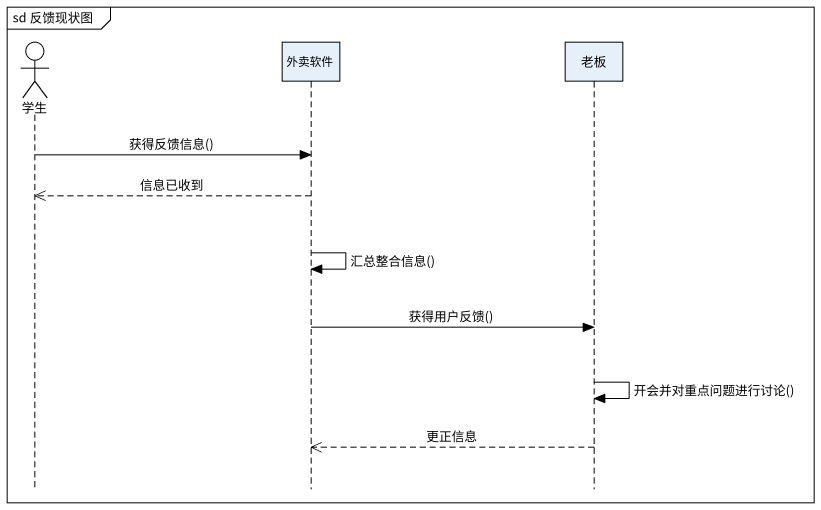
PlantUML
@startuml
mainframe sd 反馈现状图
hide footbox
actor 学生
participant 外卖软件
participant 老板

学生 -> 外卖软件 : 获得反馈信息()
外卖软件 -->> 学生 : 信息已收到
外卖软件 -> 外卖软件 : 汇总整合信息()
外卖软件 -> 老板 : 获得用户反馈()
老板 -> 老板 : 开会并对重点问题进行讨论()
老板 -->> 外卖软件 : 更正信息
@enduml
